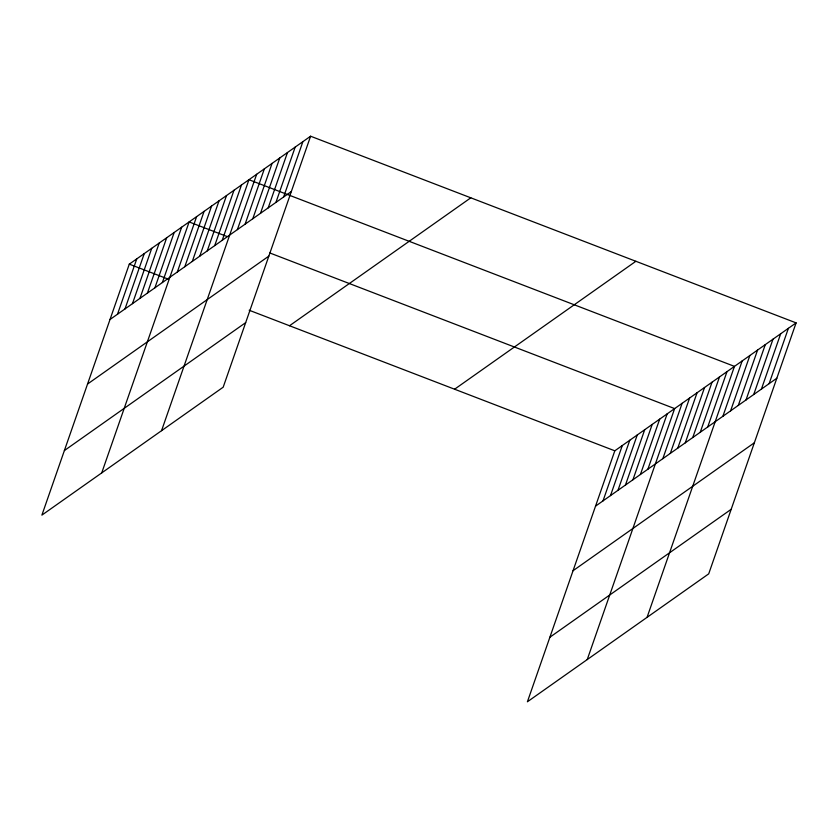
<?xml version="1.0" encoding="UTF-8"?>
<svg xmlns="http://www.w3.org/2000/svg" width="838" height="838" viewBox="0 0 838 838"><rect width="100%" height="100%" fill="white"/><g stroke="black" fill="none" stroke-linecap="round" stroke-linejoin="round"><path stroke-width="1.26" d="M310.594 136.217L129.293 264.148L41.9 515.119L223.191 387.187L310.594 136.217L796.1 322.881L708.707 573.852L527.406 701.783L614.809 450.813L796.1 322.881M117.509 314.208L136.772 258.869M124.988 308.939L144.251 253.6M132.456 303.66L151.73 248.32M139.936 298.38L159.21 243.041M147.415 293.101L166.689 237.762M154.894 287.822L174.168 232.482M162.373 282.553L181.647 227.213M101.723 472.904L189.126 221.934L227.098 236.536M177.331 271.994L196.605 216.654M184.81 266.714L204.084 211.375M192.29 261.435L211.564 206.096M199.769 256.156L219.043 200.816M207.248 250.887L226.511 195.547M214.727 245.607L233.991 190.268M222.206 240.328L241.47 184.989M161.556 430.68L248.949 179.709L734.465 366.374L647.062 617.344M237.384 229.612L256.658 174.273M245.094 224.175L264.358 168.836M252.793 218.739L272.067 163.4M260.503 213.302L279.766 157.963M268.202 207.866L287.476 152.526M275.911 202.429L295.186 147.09M283.611 196.993L302.885 141.653M603.014 500.883L622.288 445.544M610.493 495.604L629.767 440.264M617.973 490.324L637.247 434.985M625.452 485.045L644.715 429.705M632.931 479.765L652.194 424.426M640.41 474.497L659.674 419.157M647.879 469.217L667.153 413.878M587.239 659.569L674.632 408.598L269.826 252.961M662.837 458.658L682.111 403.319M670.316 453.379L689.59 398.04M677.795 448.1L697.069 392.76M685.275 442.831L704.549 387.491M692.754 437.551L712.028 382.212M700.233 432.272L719.507 376.932M707.712 426.992L726.986 371.653M722.89 416.276L742.164 360.937M730.6 410.84L749.874 355.501M738.299 405.403L757.573 350.064M746.009 399.967L765.283 344.628M753.718 394.53L772.982 339.191M761.417 389.094L780.691 333.754M769.127 383.657L788.39 328.318M110.029 319.488L291.32 191.556M87.54 384.045L268.841 256.114M64.379 450.561L245.67 322.63M289.519 325.752L470.809 197.81M454.584 389.22L635.885 261.278M595.535 506.152L776.826 378.221M573.056 570.709L754.347 442.778M549.896 637.226L731.186 509.295M129.293 264.148L168.459 279.211M249.169 310.238L614.809 450.813"/></g></svg>
